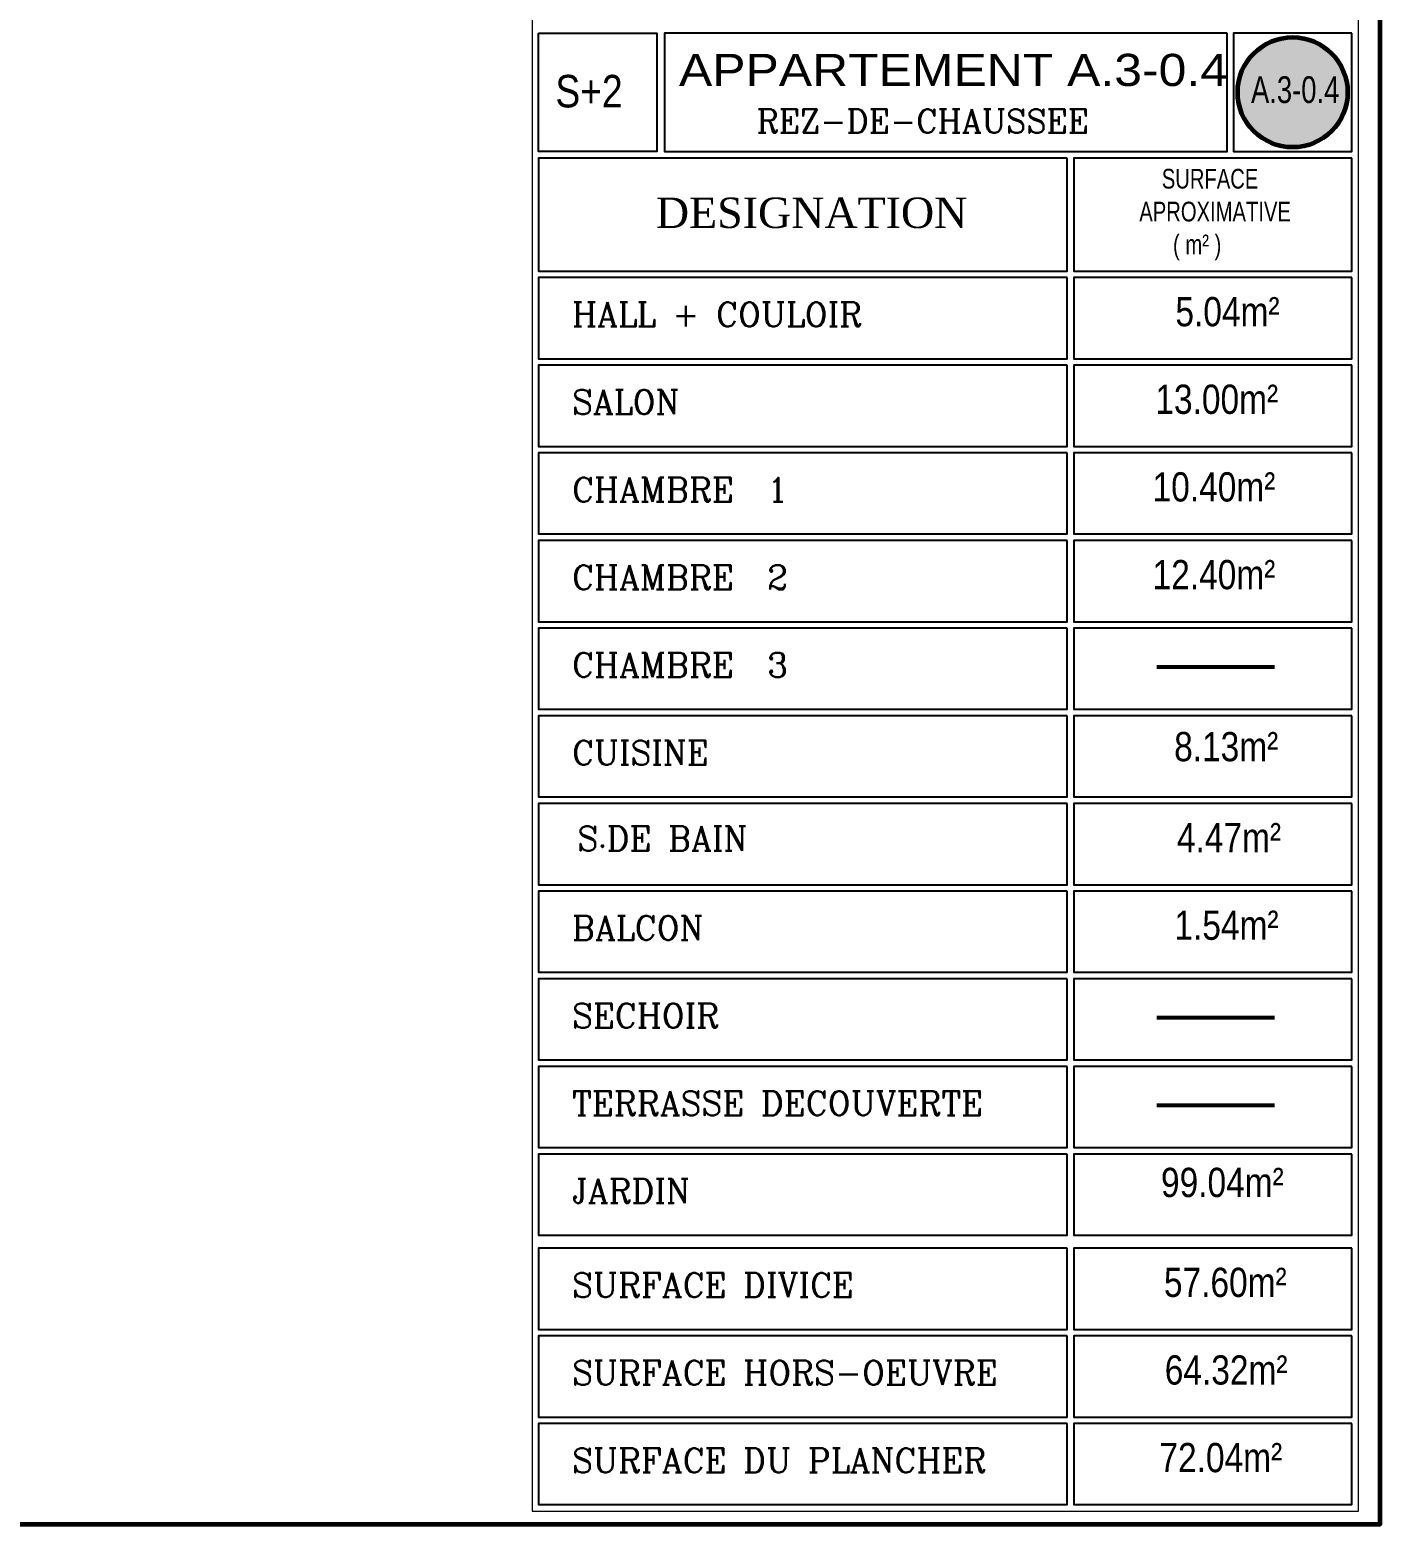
# Model space of a CAD drawing. Header units: millimetres. Extents: x 906 to 2482, y -1495 to -637.
# Drawn here: x 2049.22 to 2058.87, y -1494.78 to -1484.1 of the extents above; entities that cross this region are included whole.
import ezdxf
from ezdxf.enums import TextEntityAlignment as Align

# ---------------------------------------------------------------- set-up
doc = ezdxf.new("R2010")
doc.units = ezdxf.units.MM
doc.linetypes.add('CONTINU', pattern=[0])
for name, color, linetype, lineweight in [('MUR 0.25', 7, 'Continuous', 25), ('mur-fort', 7, 'Continuous', 60), ('TEXTE', 7, 'Continuous', 20)]:
    doc.layers.add(name, color=color, linetype=linetype, lineweight=lineweight)
doc.layers.add('TEINTE 1', color=7, linetype='Continuous', true_color=0x210042)
doc.styles.add('ARIAL', font='arial.ttf')
doc.styles.add('RR', font='COMPLEX')
doc.styles.add('STYLE17', font='swisscl.ttf')
doc.styles.add('STYLE4', font='swisscl.ttf')

msp = doc.modelspace()

# ---------------------------------------------------------------- hatches: boundary and pattern name
at = {"layer": 'TEINTE 1', "linetype": 'CONTINU'}
h = msp.add_hatch(color=256, dxfattribs=at)
h.dxf.hatch_style = 1
edge = h.paths.add_edge_path()
edge.add_arc((2058.245, -1484.546), 0.393, 0, 360)

# ---------------------------------------------------------------- linework, layer by layer
at = {"layer": 'MUR 0.25', "color": 7}
for points in [[(2052.855, -1484.123), (2053.701, -1484.123), (2053.701, -1484.969), (2052.855, -1484.969)], [(2057.776, -1484.123), (2053.755, -1484.123), (2053.755, -1484.969), (2057.776, -1484.969)], [(2058.668, -1484.123), (2057.822, -1484.123), (2057.822, -1484.969), (2058.668, -1484.969)], [(2056.633, -1485.016), (2052.855, -1485.016), (2052.855, -1485.823), (2056.633, -1485.823)], [(2058.668, -1485.016), (2056.68, -1485.016), (2056.68, -1485.823), (2058.668, -1485.823)], [(2056.633, -1485.87), (2052.855, -1485.87), (2052.855, -1486.45), (2056.633, -1486.45)], [(2058.668, -1485.87), (2056.68, -1485.87), (2056.68, -1486.45), (2058.668, -1486.45)], [(2056.633, -1486.496), (2052.855, -1486.496), (2052.855, -1487.076), (2056.633, -1487.076)], [(2058.668, -1486.496), (2056.68, -1486.496), (2056.68, -1487.076), (2058.668, -1487.076)], [(2056.633, -1487.122), (2052.855, -1487.122), (2052.855, -1487.702), (2056.633, -1487.702)], [(2058.668, -1487.122), (2056.68, -1487.122), (2056.68, -1487.702), (2058.668, -1487.702)], [(2056.633, -1487.749), (2052.855, -1487.749), (2052.855, -1488.329), (2056.633, -1488.329)], [(2058.668, -1487.749), (2056.68, -1487.749), (2056.68, -1488.329), (2058.668, -1488.329)], [(2056.633, -1488.375), (2052.855, -1488.375), (2052.855, -1488.955), (2056.633, -1488.955)], [(2058.668, -1488.375), (2056.68, -1488.375), (2056.68, -1488.955), (2058.668, -1488.955)], [(2056.633, -1489.001), (2052.855, -1489.001), (2052.855, -1489.581), (2056.633, -1489.581)], [(2058.668, -1489.001), (2056.68, -1489.001), (2056.68, -1489.581), (2058.668, -1489.581)], [(2056.633, -1489.628), (2052.855, -1489.628), (2052.855, -1490.208), (2056.633, -1490.208)], [(2058.668, -1489.628), (2056.68, -1489.628), (2056.68, -1490.208), (2058.668, -1490.208)], [(2056.633, -1490.254), (2052.855, -1490.254), (2052.855, -1490.834), (2056.633, -1490.834)], [(2058.668, -1490.254), (2056.68, -1490.254), (2056.68, -1490.834), (2058.668, -1490.834)], [(2056.633, -1490.88), (2052.855, -1490.88), (2052.855, -1491.46), (2056.633, -1491.46)], [(2058.668, -1490.88), (2056.68, -1490.88), (2056.68, -1491.46), (2058.668, -1491.46)], [(2056.633, -1491.507), (2052.855, -1491.507), (2052.855, -1492.087), (2056.633, -1492.087)], [(2058.668, -1491.507), (2056.68, -1491.507), (2056.68, -1492.087), (2058.668, -1492.087)], [(2056.633, -1492.133), (2052.855, -1492.133), (2052.855, -1492.713), (2056.633, -1492.713)], [(2058.668, -1492.133), (2056.68, -1492.133), (2056.68, -1492.713), (2058.668, -1492.713)], [(2056.633, -1492.806), (2052.855, -1492.806), (2052.855, -1493.386), (2056.633, -1493.386)], [(2058.668, -1492.806), (2056.68, -1492.806), (2056.68, -1493.386), (2058.668, -1493.386)], [(2056.633, -1493.432), (2052.855, -1493.432), (2052.855, -1494.012), (2056.633, -1494.012)], [(2058.668, -1493.432), (2056.68, -1493.432), (2056.68, -1494.012), (2058.668, -1494.012)], [(2056.633, -1494.058), (2052.855, -1494.058), (2052.855, -1494.638), (2056.633, -1494.638)], [(2058.668, -1494.058), (2056.68, -1494.058), (2056.68, -1494.638), (2058.668, -1494.638)]]:
    msp.add_lwpolyline(points, close=True, dxfattribs=at)
at = {"layer": 'mur-fort'}
msp.add_lwpolyline([(2028.684, -1473.879), (2028.684, -1494.777), (2058.87, -1494.777), (2058.87, -1473.879)], close=True, dxfattribs=at)
at = {"layer": 'mur-fort', "lineweight": 15}
msp.add_lwpolyline([(2058.715, -1478.205), (2052.809, -1478.205), (2052.809, -1494.685), (2058.715, -1494.685)], close=True, dxfattribs=at)
at = {"layer": 'mur-fort'}
msp.add_circle((2058.245, -1484.546), 0.393, dxfattribs=at)
at = {"layer": 'TEXTE', "lineweight": 53}
for p, q in [((2057.275, -1488.652), (2058.115, -1488.652)), ((2057.275, -1491.157), (2058.115, -1491.157)), ((2057.275, -1491.784), (2058.115, -1491.784))]:
    msp.add_line(p, q, dxfattribs=at)

# ---------------------------------------------------------------- texts
at = {"layer": 'TEXTE', "linetype": 'Continuous', "style": 'ARIAL', "width": 1.111111}
msp.add_text('APPARTEMENT A.3-0.4', height=0.22977, dxfattribs=at).set_placement((2053.859, -1484.501))
at = {"layer": 'TEXTE', "style": 'STYLE4'}
msp.add_text('A.3-0.4', height=0.1909, dxfattribs=at).set_placement((2058.263, -1484.68), align=Align.BOTTOM_CENTER)
at = {"layer": 'TEXTE', "style": 'RR'}
for s, height, p in [('REZ-DE-CHAUSSEE', 0.16847, (2054.414, -1484.836)), ('HALL + COULOIR', 0.17398, (2053.095, -1486.22)), ('SALON', 0.174, (2053.095, -1486.846)), ('CHAMBRE  1', 0.174, (2053.095, -1487.473)), ('CHAMBRE  2', 0.174, (2053.095, -1488.099)), ('CHAMBRE  3', 0.174, (2053.095, -1488.725)), ('CUISINE', 0.174, (2053.095, -1489.352)), ('S.DE BAIN ', 0.174, (2053.133, -1489.965)), ('BALCON', 0.174, (2053.095, -1490.604)), ('SECHOIR', 0.174, (2053.095, -1491.231)), ('TERRASSE DECOUVERTE', 0.17398, (2053.095, -1491.857)), ('JARDIN', 0.174, (2053.095, -1492.483)), ('SURFACE DIVICE', 0.17398, (2053.095, -1493.156)), ('SURFACE HORS-OEUVRE', 0.17398, (2053.095, -1493.782)), ('SURFACE DU PLANCHER', 0.17398, (2053.095, -1494.409))]:
    msp.add_text(s, height=height, dxfattribs=at).set_placement(p)
at = {"layer": 'TEXTE', "attachment_point": 1}
for s, insert, char_height, width in [('{\\fUnivers Condensed|b0|i0|c0|p34;S+2}', (2052.976, -1484.422), 0.23197, 7.70551), ('{\\fTimes New Roman Special G1|b0|i0|c2|p18;DESIGNATION}', (2053.694, -1485.298), 0.21747, 0.93332), ('{\\fUnivers Condensed|b0|i0|c0|p34;5.04m²}', (2057.407, -1486.009), 0.20877, 1.5361), ('{\\fUnivers Condensed|b0|i0|c0|p34;13.00m²}', (2057.264, -1486.635), 0.20877, 1.5361), ('{\\fUnivers Condensed|b0|i0|c0|p34;10.40m²}', (2057.244, -1487.261), 0.20877, 1.5361), ('{\\fUnivers Condensed|b0|i0|c0|p34;12.40m²}', (2057.244, -1487.888), 0.20877, 1.5361), ('{\\fUnivers Condensed|b0|i0|c0|p34;8.13m²}', (2057.398, -1489.117), 0.20877, 1.5361), ('{\\fUnivers Condensed|b0|i0|c0|p34;4.47m²}', (2057.418, -1489.767), 0.20877, 1.5361), ('{\\fUnivers Condensed|b0|i0|c0|p34;1.54m²}', (2057.4, -1490.393), 0.20877, 1.5361), ('{\\fUnivers Condensed|b0|i0|c0|p34;99.04m²}', (2057.304, -1492.231), 0.20877, 1.5361), ('{\\fUnivers Condensed|b0|i0|c0|p34;57.60m²}', (2057.325, -1492.945), 0.20877, 1.5361), ('{\\fUnivers Condensed|b0|i0|c0|p34;64.32m²}', (2057.331, -1493.571), 0.20877, 1.5361), ('{\\fUnivers Condensed|b0|i0|c0|p34;72.04m²}', (2057.293, -1494.197), 0.20877, 1.5361)]:
    msp.add_mtext(s, dxfattribs=dict(at, insert=insert, char_height=char_height, width=width))
at = {"layer": 'TEXTE', "ltscale": 0.35, "insert": (2057.149, -1485.093), "char_height": 0.14092, "attachment_point": 1, "style": 'STYLE17'}
msp.add_mtext_dynamic_manual_height_columns('    SURFACE\\PAPROXIMATIVE\\P      ( m² )', width=2.11409, gutter_width=0.25, heights=[0], dxfattribs=at)

doc.saveas('drawing.dxf')
